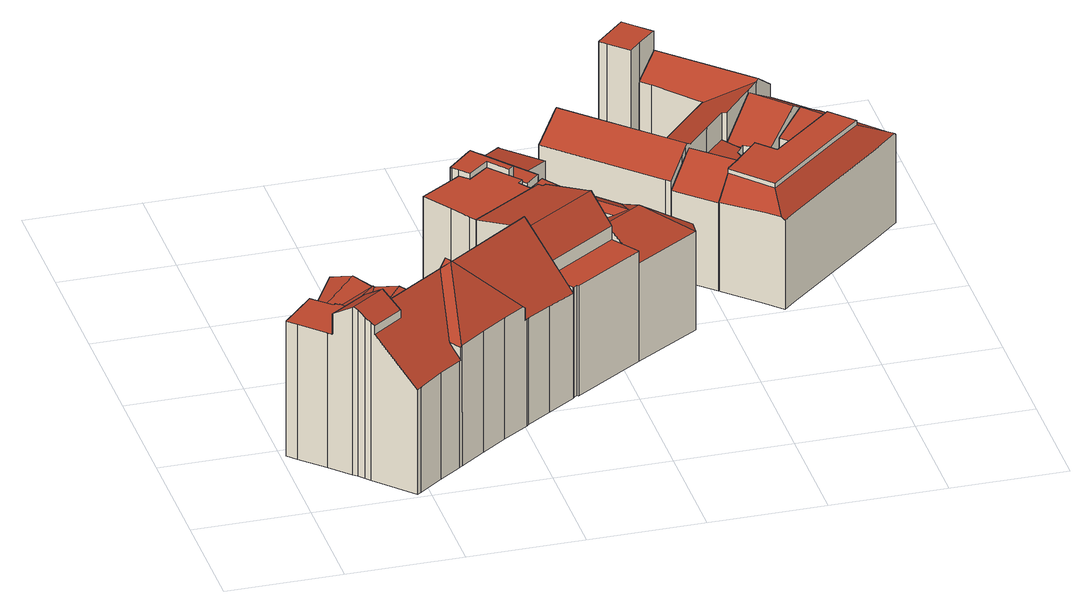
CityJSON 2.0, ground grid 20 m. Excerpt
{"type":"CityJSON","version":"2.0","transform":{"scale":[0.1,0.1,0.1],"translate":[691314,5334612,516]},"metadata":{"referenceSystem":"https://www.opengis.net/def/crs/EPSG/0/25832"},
"CityObjects":{
"building1":{"type":"Building","attributes":{"Gemeindeschluessel":"09162000","HoeheDach":"547.840","HoeheGrund":"516.593","Methode":"2000","NiedrigsteTraufeDesGebaeudes":"536.012","Geometrietyp2DReferenz":"3000","function":"31001_9998","roofType":"3100","measuredHeight":31.25,"storeysAboveGround":5},"geometry":[{"type":"MultiSurface","lod":"2","boundaries":[[[0,1,2,3]],[[4,5,6,7]],[[8,9,10,11,12,13]],[[14,15,16,17]],[[18,19,1,0]],[[8,13,20,21,22,23]],[[24,25,5,4]],[[26,27,28]],[[29,30,31,32,33]],[[34,35,36,37,38,39]],[[40,41,42,43]],[[44,45,46,47]],[[38,37,48,49]],[[50,51,44,47,52,53,54,55,56,6,5,25]],[[57,58,59,60]],[[61,62,63,64]],[[65,66,22,67,68,69,70,71,72,73,74,75,76,59,58,2,1,19,77,63,62,78,42,41,79,80,27,26,16,15,81,82]],[[83,84,85,86]],[[87,70,69,88]],[[89,90,91,92,93]],[[9,8,23,66,94,95]],[[96,81,15,14]],[[97,51,50,98]],[[99,100,36,35]],[[101,75,74,102]],[[103,95,94]],[[49,48,31,30]],[[104,105,106,107]],[[108,71,70,87]],[[84,34,39,85]],[[88,69,68,109]],[[34,84,83,110,103,94,66,65,99,35]],[[21,20,111]],[[102,74,73,112]],[[107,106,113,114]],[[3,2,58,57]],[[17,16,26,28]],[[115,55,54,116]],[[116,54,53,117]],[[43,42,78,118]],[[33,32,119,46,45]],[[112,73,72,120]],[[121,56,55,115]],[[64,63,77,122]],[[22,66,23]],[[123,110,83,86]],[[123,124,10,9,95,103,110]],[[28,27,80,125]],[[126,11,10,124]],[[127,114,113,111,20,13,12]],[[92,109,68,67,93]],[[89,93,67,22,21,111,113,106,105]],[[90,89,105,104]],[[128,76,75,101]],[[129,79,41,40]],[[120,72,71,108]],[[118,78,62,61]],[[122,77,19,18]],[[127,12,11,126]],[[7,6,56,121]],[[96,117,53,52,82,81]],[[65,82,52,47,46,119,100,99]],[[98,50,25,24]],[[60,59,76,128]],[[97,29,33,45,44,51]],[[125,80,79,129]],[[127,126,124,123,86,85,39,38,49,30,29,97,98,24,4,7,121,115,116,117,96,14,17,28,125,129,40,43,118,61,64,122,18,0,3,57,60,128,101,102,112,120,108,87,88,109,92,91,90,104,107,114]],[[119,32,31,48,37,36,100]]],"semantics":{"surfaces":[{"type":"WallSurface"},{"type":"RoofSurface"},{"type":"GroundSurface"}],"values":[0,0,1,0,0,1,0,0,0,0,0,0,0,1,0,0,1,0,0,0,1,0,0,0,0,0,0,0,0,0,0,1,0,0,0,0,0,0,0,0,1,0,0,0,0,0,0,0,0,0,0,1,0,0,0,0,0,0,0,0,0,0,0,0,0,0,2,1]}}]},
"building2":{"type":"Building","attributes":{"Gemeindeschluessel":"09162000","HoeheDach":"522.550","HoeheGrund":"516.787","Methode":"2000","NiedrigsteTraufeDesGebaeudes":"520.650","Geometrietyp2DReferenz":"3000","function":"51009_1610","roofType":"3100","measuredHeight":5.76},"geometry":[{"type":"MultiSurface","lod":"2","boundaries":[[[130,131,132,133]],[[134,135,136,137,138,139,140]],[[141,142,143,144,145]],[[146,147,148,149]],[[150,151,152,153,154,148,147,155,156,157]],[[141,145,158,159]],[[160,156,155,161]],[[162,158,137,136,163,153,152]],[[164,150,157,165]],[[166,163,136,135]],[[167,168,169,170]],[[165,157,156,160]],[[140,139,168,167]],[[141,159,171,172,164,165,160,161,146,149,173,166,135,134,140,167,170,174,175,130,133,142]],[[133,132,143,142]],[[161,155,147,146]],[[172,151,150,164]],[[143,132,131,176,177,169,168,139,138,144]],[[174,177,176,175]],[[137,158,145,144,138]],[[149,148,154,173]],[[172,171,162,152,151]],[[159,158,162,171]],[[175,176,131,130]],[[170,169,177,174]],[[166,173,154,153,163]]],"semantics":{"surfaces":[{"type":"WallSurface"},{"type":"RoofSurface"},{"type":"GroundSurface"}],"values":[0,0,0,0,1,0,0,1,0,0,0,0,0,2,0,0,0,1,0,1,0,0,0,0,0,0]}}]},
"building3":{"type":"Building","attributes":{"Gemeindeschluessel":"09162000","HoeheDach":"524.318","HoeheGrund":"516.803","Methode":"2000","NiedrigsteTraufeDesGebaeudes":"521.283","Geometrietyp2DReferenz":"3000","function":"31001_9998","roofType":"3100","measuredHeight":7.51},"geometry":[{"type":"MultiSurface","lod":"2","boundaries":[[[173,166,178,179,180]],[[134,140,181,182,183,184,185,135]],[[186,187,188,189,190]],[[184,191,192,185]],[[146,186,193,161]],[[194,180,179,195,196,197]],[[160,161,193,190,189]],[[181,198,199,200,201,202,203,204,182]],[[175,201,200,174]],[[205,206,207,208]],[[209,210,206,205]],[[178,185,192,195,179]],[[174,200,199,170]],[[187,196,195,192,191,210,209,211,188]],[[182,204,212,183]],[[184,183,212,207,206,210,191]],[[186,197,196,187]],[[173,180,194,149]],[[213,214,215,216]],[[160,189,188,211]],[[217,214,213,202,201,175]],[[173,149,146,161,160,211,209,205,208,218,217,175,174,170,167,140,134,135,166]],[[213,216,203,202]],[[146,149,194,197,186]],[[193,186,190]],[[167,198,181,140]],[[212,204,203,216,215,218,208,207]],[[218,215,214,217]],[[135,185,178,166]],[[170,199,198,167]]],"semantics":{"surfaces":[{"type":"WallSurface"},{"type":"RoofSurface"},{"type":"GroundSurface"}],"values":[0,0,1,1,0,1,0,1,0,0,0,1,0,0,1,1,1,0,1,0,0,2,1,0,1,0,0,0,0,0]}}]},
"building4":{"type":"Building","attributes":{"Gemeindeschluessel":"09162000","HoeheDach":"541.739","HoeheGrund":"517.010","Methode":"1000","NiedrigsteTraufeDesGebaeudes":"541.739","Geometrietyp2DReferenz":"3000","function":"31001_9998","roofType":"1000","measuredHeight":24.73,"storeysAboveGround":6},"geometry":[{"type":"MultiSurface","lod":"2","boundaries":[[[219,220,221,222]],[[223,224,225,226]],[[227,228,229,230]],[[220,231,225,224,229,228,232,233,234,235,236,237,238,221]],[[239,231,220,219]],[[222,221,238,240]],[[241,236,235,242]],[[240,238,237,243]],[[230,229,224,223]],[[244,233,232,245]],[[223,226,239,219,222,240,243,241,242,246,244,245,227,230]],[[234,233,244,246,242,235]],[[226,225,231,239]],[[243,237,236,241]],[[227,245,232,228]]],"semantics":{"surfaces":[{"type":"WallSurface"},{"type":"RoofSurface"},{"type":"GroundSurface"}],"values":[0,0,0,1,0,0,0,0,0,0,2,0,0,0,0]}}]},
"building5":{"type":"Building","attributes":{"Gemeindeschluessel":"09162000","HoeheDach":"544.610","HoeheGrund":"516.760","Methode":"2000","NiedrigsteTraufeDesGebaeudes":"537.163","Geometrietyp2DReferenz":"3000","function":"31001_9998","roofType":"3100","measuredHeight":27.85,"storeysAboveGround":6},"geometry":[{"type":"MultiSurface","lod":"2","boundaries":[[[247,248,249,250]],[[251,252,253,254]],[[255,256,257,258]],[[259,260,247,250,261,262,263,264,255,258,265,266,267,251,254,268,269,270,271,272,273,274,275,276]],[[271,277,278,272]],[[279,280,252,251,267,266]],[[281,249,248,282,283,284,285,286,287]],[[250,249,281,261]],[[268,288,289,269]],[[290,291,286,285,284,276,275,274,273,272,278]],[[265,258,257,292,279,266]],[[269,289,293,270]],[[260,282,248,247]],[[254,253,288,268]],[[262,261,281,287,294,295,263]],[[295,294,291,290,296]],[[264,263,295,296,256,255]],[[286,291,294,287]],[[260,259,276,284,283,282]],[[292,257,256,296,290,278,277,293,289,288,253,252,280,279]],[[270,293,277,271]]],"semantics":{"surfaces":[{"type":"WallSurface"},{"type":"GroundSurface"},{"type":"RoofSurface"}],"values":[0,0,0,1,0,0,2,0,0,0,0,0,0,0,0,2,0,0,0,2,0]}}]},
"building6":{"type":"Building","attributes":{"Gemeindeschluessel":"09162000","HoeheDach":"542.810","HoeheGrund":"516.926","Methode":"2000","NiedrigsteTraufeDesGebaeudes":"534.960","Geometrietyp2DReferenz":"3000","function":"31001_9998","roofType":"1000","measuredHeight":25.88,"storeysAboveGround":6},"geometry":[{"type":"MultiSurface","lod":"2","boundaries":[[[297,298,299,300]],[[301,302,303,304]],[[305,306,307,308]],[[309,310,311,312]],[[313,314,315,316,317]],[[303,302,318,319,320,321]],[[315,322,300,316]],[[309,312,323,324,325,326,327,328,299,298]],[[326,329,330,327]],[[331,332,330,329,333,334,335,311,310,336,337,338,339,340,341,342,343,305,308]],[[338,337,344,345,321,320]],[[345,346,347,304,303,321]],[[329,326,325,333]],[[341,340,318,302,301,348]],[[343,349,306,305]],[[333,325,324,334]],[[331,308,307,347,346,322,315,314]],[[331,314,313,332]],[[347,307,306,349,350,348,301,304]],[[316,300,299,328,317]],[[345,344,351,297,300,322,346]],[[338,320,319,339]],[[335,323,312,311]],[[342,350,349,343]],[[339,319,318,340]],[[334,324,323,335]],[[341,348,350,342]],[[336,351,344,337]],[[336,310,309,298,297,351]],[[330,332,313,317,328,327]]],"semantics":{"surfaces":[{"type":"WallSurface"},{"type":"RoofSurface"},{"type":"GroundSurface"}],"values":[0,0,0,0,1,1,0,1,0,2,0,0,0,0,0,0,0,0,1,0,1,0,0,0,0,0,0,0,0,0]}}]},
"building7":{"type":"Building","attributes":{"Gemeindeschluessel":"09162000","HoeheDach":"539.181","HoeheGrund":"516.970","Methode":"1000","NiedrigsteTraufeDesGebaeudes":"539.181","Geometrietyp2DReferenz":"3000","function":"51009_1610","roofType":"1000","measuredHeight":22.21},"geometry":[{"type":"MultiSurface","lod":"2","boundaries":[[[352,353,354,355,356,357]],[[227,358,359,245]],[[230,360,358,227]],[[360,361,362,353,352,357,363,359,358]],[[364,365,230,227,245,366,356,355,354]],[[354,353,362,364]],[[365,361,360,230]],[[359,363,357,356,366,245]],[[364,362,361,365]]],"semantics":{"surfaces":[{"type":"WallSurface"},{"type":"RoofSurface"},{"type":"GroundSurface"}],"values":[0,0,0,1,2,0,0,0,0]}}]},
"building8":{"type":"Building","attributes":{"Gemeindeschluessel":"09162000","HoeheDach":"539.600","HoeheGrund":"516.703","Methode":"2000","NiedrigsteTraufeDesGebaeudes":"534.885","Geometrietyp2DReferenz":"3000","function":"31001_9998","roofType":"3100","measuredHeight":22.9,"storeysAboveGround":5},"geometry":[{"type":"MultiSurface","lod":"2","boundaries":[[[367,368,369,370,371]],[[372,373,374,375]],[[376,306,377,378]],[[370,369,379,380,381]],[[382,383,384,385]],[[386,375,374,387,388,389,390]],[[385,384,373,372]],[[384,383,391,392,387,374,373]],[[381,393,394,395,392,391,371,370]],[[396,379,369,368]],[[386,390,307,397]],[[395,394,389,388]],[[398,350,348,399]],[[382,367,371,391,383]],[[381,400,401,393]],[[397,307,306,376]],[[378,377,350,398]],[[396,402,400,380,379]],[[395,388,387,392]],[[396,368,367,382,385,372,375,386,397,376,378,398,399,403,402]],[[403,399,348,393,401]],[[403,401,400,402]],[[307,390,389,394,393,348,350,377,306]],[[380,400,381]]],"semantics":{"surfaces":[{"type":"WallSurface"},{"type":"RoofSurface"},{"type":"GroundSurface"}],"values":[0,0,0,1,0,0,0,1,1,0,0,1,0,0,1,0,0,0,0,2,0,0,1,1]}}]},
"building9":{"type":"Building","attributes":{"Gemeindeschluessel":"09162000","HoeheDach":"521.670","HoeheGrund":"517.440","Methode":"2000","NiedrigsteTraufeDesGebaeudes":"521.670","Geometrietyp2DReferenz":"3000","function":"31001_9998","roofType":"1000","measuredHeight":4.23,"storeysAboveGround":1},"geometry":[{"type":"MultiSurface","lod":"2","boundaries":[[[404,405,406,407]],[[408,409,410,411]],[[408,411,412,404,407,413]],[[414,406,405,415,410,409]],[[413,414,409,408]],[[411,410,415,412]],[[407,406,414,413]],[[412,415,405,404]]],"semantics":{"surfaces":[{"type":"WallSurface"},{"type":"GroundSurface"},{"type":"RoofSurface"}],"values":[0,0,1,2,0,0,0,0]}}]},
"building10":{"type":"Building","attributes":{"Gemeindeschluessel":"09162000","HoeheDach":"537.913","HoeheGrund":"516.860","Methode":"1000","NiedrigsteTraufeDesGebaeudes":"533.203","Geometrietyp2DReferenz":"3000","function":"31001_9998","roofType":"3100","measuredHeight":21.05,"storeysAboveGround":4},"geometry":[{"type":"MultiSurface","lod":"2","boundaries":[[[416,417,418,419]],[[420,421,422,423,424,425]],[[419,418,423,422]],[[426,427,428,429]],[[429,428,430,431]],[[424,423,418,417,432]],[[420,425,433,434]],[[434,433,435,436]],[[435,433,425,424,432,430,428,427]],[[436,435,427,426]],[[421,420,434,436,426,429,431,437,416,419,422]],[[430,432,417,416,437,431]]],"semantics":{"surfaces":[{"type":"WallSurface"},{"type":"RoofSurface"},{"type":"GroundSurface"}],"values":[0,0,0,0,0,1,0,0,1,0,2,0]}}]},
"building11":{"type":"Building","attributes":{"Gemeindeschluessel":"09162000","HoeheDach":"539.048","HoeheGrund":"516.860","Methode":"2000","NiedrigsteTraufeDesGebaeudes":"534.873","Geometrietyp2DReferenz":"3000","function":"31001_9998","roofType":"3100","measuredHeight":22.19,"storeysAboveGround":5},"geometry":[{"type":"MultiSurface","lod":"2","boundaries":[[[438,439,440,441]],[[442,443,444,445]],[[426,446,447,448]],[[449,450,451,452,453,454]],[[431,455,456,429]],[[457,458,459,460,461,462,463,464,465,466,467]],[[465,464,468,469,470,471]],[[472,473,474,475,476,477,438,441,416,478,479,480,431,429,426,448,481,482,483,484,485,486,453,452,451,487,488,489,490,491,492,493,494,495,471,470,469,496,497,498,442,445,499]],[[445,444,500,499]],[[441,440,501,416]],[[502,503,504,505,450,449,454,506,507]],[[493,457,467,494]],[[429,456,446,426]],[[463,462,508,500,444,443,509,510,511,468,464]],[[504,512,501,440,439,513,514,515,461,460,516,517,505]],[[492,491,459,458,457,493]],[[497,510,509,498]],[[482,518,519,483]],[[450,505,517,516,460,459,491,490,489,488,487,451]],[[520,507,506,486,485,484]],[[511,510,497,496,469,468]],[[431,480,479,478,416,501,512,504,503,455]],[[521,447,446,456,455,503,502,507,520,519,518]],[[475,474,473,472,508,462,461,515]],[[495,466,465,471]],[[499,500,508,472]],[[486,506,454,453]],[[481,448,447,521,518,482]],[[475,515,514,476]],[[498,509,443,442]],[[494,467,466,495]],[[483,519,520,484]],[[438,477,476,514,513,439]]],"semantics":{"surfaces":[{"type":"WallSurface"},{"type":"RoofSurface"},{"type":"GroundSurface"}],"values":[0,0,0,0,0,1,0,2,0,0,1,0,0,1,1,0,0,0,0,0,0,0,1,0,0,0,0,0,0,0,0,0,0]}}]},
"building12":{"type":"Building","attributes":{"Gemeindeschluessel":"09162000","HoeheDach":"542.615","HoeheGrund":"517.470","Methode":"1000","NiedrigsteTraufeDesGebaeudes":"542.615","Geometrietyp2DReferenz":"3000","function":"31001_9998","roofType":"1000","measuredHeight":25.14},"geometry":[{"type":"MultiSurface","lod":"2","boundaries":[[[522,523,524,525,526,527,528]],[[529,530,531,532,533,534,535]],[[524,533,532,525]],[[528,529,535,522]],[[526,531,530,527]],[[522,535,534,523]],[[523,534,533,524]],[[525,532,531,526]],[[527,530,529,528]]],"semantics":{"surfaces":[{"type":"GroundSurface"},{"type":"RoofSurface"},{"type":"WallSurface"}],"values":[0,1,2,2,2,2,2,2,2]}}]},
"building13":{"type":"Building","attributes":{"Gemeindeschluessel":"09162000","HoeheDach":"537.840","HoeheGrund":"516.940","Methode":"2000","NiedrigsteTraufeDesGebaeudes":"532.710","Geometrietyp2DReferenz":"3000","function":"31001_9998","roofType":"1000","measuredHeight":20.9,"storeysAboveGround":4},"geometry":[{"type":"MultiSurface","lod":"2","boundaries":[[[536,537,538,539]],[[540,541,542,543]],[[540,544,545,546,547,548,549,541]],[[550,551,552,553]],[[434,554,555,420]],[[556,557,558,559,560,546,545,544,540]],[[561,562,563,557,556,564,565,436]],[[566,567,568,569,570,571]],[[555,572,551,550,573,574,575,422,420]],[[537,576,547,546]],[[552,577,576,537,536,578,553]],[[578,536,539,579]],[[564,556,540,543,565]],[[563,580,581,582,568,567,560,559,558,557]],[[565,543,542,554,434,583,436]],[[553,578,579,573,550]],[[573,579,539,538,571,570,584,585,574]],[[582,581,580,563,562,561,436,583,434,420,422,575,574,585,584,570,569,568]],[[537,546,560,567,566,571,538]],[[541,549,548,547,576,577,552,551,572,555,554,542]]],"semantics":{"surfaces":[{"type":"RoofSurface"},{"type":"WallSurface"},{"type":"GroundSurface"}],"values":[0,1,1,1,1,0,1,1,1,1,1,1,0,1,1,0,1,2,0,0]}}]},
"building14":{"type":"Building","attributes":{"Gemeindeschluessel":"09162000","HoeheDach":"538.303","HoeheGrund":"517.430","Methode":"2000","NiedrigsteTraufeDesGebaeudes":"532.824","Geometrietyp2DReferenz":"3000","function":"31001_9998","roofType":"3100","measuredHeight":20.87,"storeysAboveGround":4},"geometry":[{"type":"MultiSurface","lod":"2","boundaries":[[[586,587,588]],[[589,590,591,592]],[[593,594,595,596,597,598]],[[599,600,601,602]],[[599,603,604,605,606,607,600]],[[608,596,595,609,610,611]],[[594,593,612,604,603,599,602,589,592,613,614,615,616,617,618,619,620,610,609,595]],[[621,622,623,620,619,618]],[[624,591,590,601,600,607,588,587,625]],[[620,623,611,610]],[[602,601,590,589]],[[607,606,588]],[[625,587,586,626,616,615,614]],[[627,597,596,608,611,623,622]],[[616,626,628,617]],[[592,591,624,613]],[[617,628,621,618]],[[612,593,598,629,605,604]],[[613,624,625,614]],[[588,606,605,629,598,597,627,622,621,628,626,586]]],"semantics":{"surfaces":[{"type":"WallSurface"},{"type":"GroundSurface"},{"type":"RoofSurface"}],"values":[0,0,0,0,0,0,1,0,2,0,0,0,0,2,0,0,0,0,0,2]}}]}
},
"vertices":[
[239,301,6],[239,301,203],[248,307,203],[248,307,6],[9,181,6],[9,181,256],[36,209,256],[36,209,6],[285,194,317],[270,75,230],[271,75,230],[315,107,230],[359,138,230],[397,164,230],[117,211,6],[117,211,208],[153,235,208],[153,235,6],[242,297,6],[242,297,208],[400,165,227],[387,185,227],[289,211,303],[279,204,317],[9,180,6],[9,180,256],[150,239,204],[150,239,203],[150,239,6],[95,95,6],[102,89,6],[102,89,314],[97,94,318],[95,95,317],[179,8,200],[124,66,279],[124,66,294],[119,71,298],[119,71,6],[179,8,6],[162,242,6],[162,242,208],[197,266,208],[197,266,6],[69,121,256],[69,121,294],[135,166,294],[135,166,256],[112,79,305],[112,79,6],[24,165,256],[62,128,256],[106,209,256],[104,207,256],[99,212,256],[96,209,256],[64,238,256],[250,303,6],[250,303,208],[287,328,208],[287,328,6],[194,270,6],[194,270,203],[203,276,203],[203,276,6],[163,124,303],[268,196,303],[441,316,303],[439,318,300],[385,401,204],[339,368,205],[338,370,203],[328,363,203],[331,359,208],[295,334,208],[292,338,203],[284,332,203],[206,272,208],[195,270,204],[159,245,204],[159,246,203],[114,214,203],[106,209,203],[227,44,203],[186,13,201],[186,13,6],[227,44,6],[339,368,6],[385,401,6],[498,230,201],[498,230,6],[468,276,6],[443,313,6],[443,313,300],[255,93,227],[268,74,227],[114,214,6],[62,128,6],[24,165,6],[177,104,279],[177,104,294],[292,338,6],[295,334,6],[268,74,203],[449,198,6],[449,198,203],[408,171,204],[408,171,6],[338,370,6],[439,318,6],[265,71,203],[400,165,204],[331,359,6],[404,168,204],[404,168,6],[96,209,6],[99,212,6],[104,207,6],[195,270,6],[156,135,318],[328,363,6],[64,238,6],[206,272,6],[265,71,6],[271,75,6],[159,246,6],[315,107,6],[359,138,6],[284,332,6],[159,245,6],
[258,346,8],[258,346,48],[241,358,56],[241,358,8],[219,407,8],[197,422,8],[197,422,47],[197,421,46],[240,394,65],[241,393,65],[241,393,8],[208,394,8],[224,370,8],[224,370,63],[221,375,65],[208,394,57],[133,491,8],[133,491,48],[152,479,56],[152,479,8],[138,468,56],[149,446,65],[150,445,65],[171,466,65],[171,467,65],[132,490,48],[130,492,47],[127,489,47],[193,417,46],[193,417,8],[130,492,8],[132,490,8],[171,431,56],[184,444,56],[138,468,8],[127,489,8],[184,444,8],[251,372,8],[251,372,56],[261,351,48],[261,351,8],[171,431,8],[149,446,8],[171,467,8],[260,351,8],[261,349,8],[261,349,47],[260,351,48],
[184,444,63],[172,464,72],[171,467,70],[241,393,70],[239,395,72],[198,421,53],[197,421,53],[197,422,53],[133,491,55],[227,568,83],[196,593,71],[130,492,54],[132,491,55],[290,517,83],[256,545,71],[132,490,54],[152,479,62],[255,546,72],[254,547,71],[135,490,54],[251,372,62],[261,351,54],[260,351,54],[261,349,53],[262,349,53],[329,484,71],[328,486,72],[322,495,8],[322,495,74],[323,494,73],[323,494,8],[320,493,8],[320,493,73],[196,593,8],[327,487,71],[264,350,54],[377,413,72],[355,446,81],[350,453,83],[377,413,8],[355,446,8],
[355,446,10],[355,446,257],[323,494,257],[323,494,10],[385,401,10],[385,401,257],[377,412,257],[377,412,10],[481,494,10],[481,494,257],[497,471,257],[497,471,10],[377,413,257],[489,501,257],[488,503,257],[484,507,257],[445,554,257],[410,526,257],[395,540,257],[367,522,257],[377,413,10],[367,522,10],[410,526,10],[445,554,10],[395,540,10],[488,503,10],[489,501,10],[484,507,10],
[505,234,8],[505,234,212],[499,230,212],[499,230,8],[497,471,8],[497,471,259],[508,479,259],[508,479,8],[443,313,8],[443,313,285],[439,318,283],[439,318,8],[628,310,8],[507,232,8],[498,230,8],[469,273,8],[468,276,8],[445,310,8],[385,400,8],[385,401,8],[438,435,8],[512,474,8],[511,473,8],[515,468,8],[519,471,8],[566,402,8],[573,393,8],[597,357,8],[602,350,8],[629,311,8],[519,471,262],[566,402,283],[385,401,258],[438,435,258],[498,230,212],[507,232,212],[628,310,212],[629,311,212],[602,350,212],[597,357,212],[469,273,212],[512,474,260],[511,473,260],[573,393,286],[597,357,237],[385,400,258],[515,468,262],[469,273,237],[468,276,240],[445,310,286],
[429,594,245],[429,594,268],[482,529,268],[482,529,245],[552,592,192],[552,592,230],[506,550,239],[506,550,230],[530,540,9],[530,540,222],[532,538,222],[532,538,9],[426,592,268],[426,592,9],[384,552,9],[384,552,268],[488,503,190],[489,501,190],[499,509,190],[482,529,190],[473,521,190],[493,648,231],[491,651,231],[453,616,238],[452,616,239],[499,509,245],[386,550,268],[386,549,268],[395,540,268],[410,526,268],[445,554,268],[473,521,268],[410,526,9],[445,554,9],[489,501,9],[488,503,9],[395,540,9],[386,549,9],[386,550,9],[440,605,9],[445,610,9],[453,616,9],[491,651,9],[493,648,9],[569,576,9],[545,554,9],[531,541,9],[445,610,245],[452,616,245],[523,530,245],[523,530,230],[569,576,191],[531,541,222],[545,554,210],[440,605,245],
[533,536,232],[556,504,232],[556,504,10],[533,536,10],[532,538,10],[532,538,232],[481,494,232],[489,501,232],[497,471,232],[508,479,232],[512,474,232],[517,525,232],[512,474,10],[508,479,10],[517,525,10],
[566,402,7],[629,311,7],[629,311,189],[590,368,236],[566,402,210],[511,473,7],[511,473,191],[512,474,191],[512,474,7],[530,540,7],[531,541,221],[531,541,7],[743,382,189],[743,383,189],[657,410,236],[519,471,7],[519,471,191],[515,468,191],[515,468,7],[556,504,7],[539,493,191],[539,493,220],[552,502,229],[556,504,226],[549,427,191],[582,449,191],[652,497,189],[640,412,229],[616,415,220],[743,382,7],[532,538,7],[545,554,7],[569,576,7],[745,407,189],[653,496,189],[745,407,7],[653,496,7],
[779,847,14],[779,847,57],[795,831,57],[795,831,14],[644,777,14],[644,777,57],[728,859,57],[728,859,14],[760,828,14],[690,731,14],[690,731,57],[760,828,57],
[831,633,9],[831,633,172],[858,608,172],[858,608,9],[849,528,9],[852,531,9],[894,576,9],[894,576,172],[852,531,219],[849,528,216],[747,543,9],[747,543,172],[773,571,202],[773,571,9],[780,579,210],[780,579,9],[789,588,219],[834,513,200],[834,513,9],[810,486,172],[810,486,9],[789,588,9],
[873,663,9],[873,663,228],[866,670,224],[866,670,9],[974,783,9],[974,783,197],[976,785,195],[976,785,9],[747,543,189],[740,550,189],[740,550,9],[758,661,203],[761,659,203],[761,659,9],[758,661,9],[690,731,9],[690,731,201],[780,579,225],[773,571,217],[795,831,195],[855,768,192],[860,764,192],[859,763,191],[945,745,227],[948,749,230],[889,805,230],[780,909,230],[780,908,230],[811,877,229],[779,847,195],[817,946,190],[817,946,9],[780,909,9],[780,908,9],[977,782,9],[948,749,9],[945,745,9],[944,744,9],[924,721,9],[912,708,9],[824,626,9],[793,592,9],[785,584,9],[695,593,9],[574,709,9],[605,739,9],[613,747,9],[615,748,9],[644,777,9],[773,671,9],[775,673,9],[857,761,9],[859,763,9],[860,764,9],[855,768,9],[795,831,9],[779,847,9],[811,877,9],[921,840,9],[974,786,9],[972,785,9],[978,783,9],[978,783,195],[831,633,223],[733,634,230],[785,584,230],[793,592,223],[773,671,190],[644,777,199],[615,748,230],[977,782,196],[972,785,197],[974,786,195],[921,840,194],[824,626,223],[912,708,228],[924,721,227],[944,744,227],[857,761,191],[775,673,190],[574,709,189],[605,739,221],[613,747,229],[695,593,189],
[718,870,15],[769,919,15],[780,908,15],[811,877,15],[779,847,15],[760,828,15],[728,859,15],[728,859,266],[760,828,266],[779,847,266],[811,877,266],[780,908,266],[769,919,266],[718,870,266],
[984,598,186],[1032,640,210],[998,677,210],[951,633,186],[892,446,210],[892,446,218],[832,510,218],[832,510,210],[962,507,210],[1021,558,210],[1070,600,210],[1070,600,218],[1021,558,218],[962,507,218],[895,577,167],[895,577,218],[924,547,218],[924,547,167],[834,513,218],[849,528,218],[892,406,179],[896,402,174],[916,420,174],[1094,575,175],[1136,612,176],[870,428,9],[892,406,9],[896,402,9],[870,428,178],[810,486,173],[1114,639,174],[1138,613,174],[1138,613,9],[1114,639,9],[1041,717,9],[1041,717,174],[894,576,218],[928,612,167],[928,612,9],[895,577,9],[1032,640,218],[984,598,218],[984,598,167],[951,633,167],[916,420,9],[1094,575,9],[1136,612,9],[832,510,9],[998,677,9],[951,633,9],
[865,669,172],[865,669,176],[882,652,172],[877,611,14],[877,611,168],[864,616,170],[864,616,14],[928,612,14],[983,663,14],[1041,717,14],[1041,717,172],[983,663,223],[928,612,176],[882,633,14],[882,633,170],[886,620,168],[886,620,14],[891,643,14],[894,645,14],[894,645,174],[891,643,172],[891,643,170],[1006,752,172],[1006,752,14],[977,782,14],[977,782,172],[903,637,14],[858,608,14],[831,633,14],[865,669,14],[866,670,14],[873,663,14],[924,721,14],[925,722,14],[944,744,14],[924,721,222],[925,722,223],[944,744,204],[858,608,170],[831,633,176],[866,670,173],[953,693,223],[873,663,173],[903,637,175]
]}
